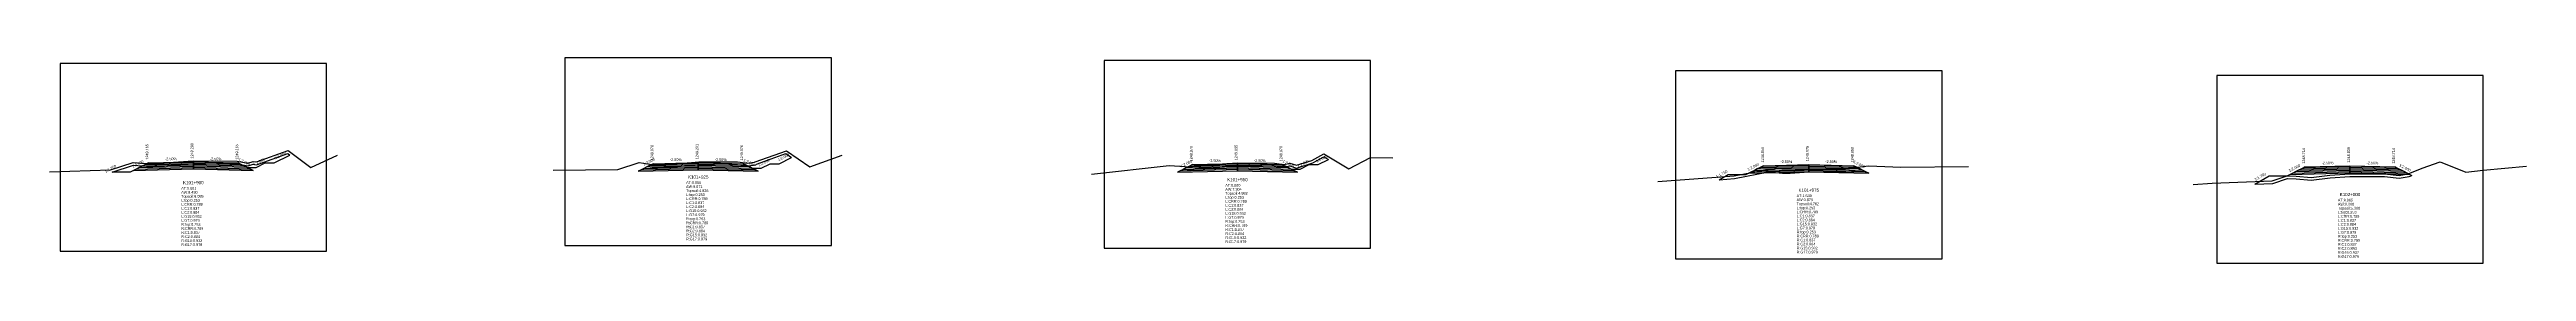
# Model space of a CAD drawing. Extents: x -7 to 78429, y 1189 to 1262.
# Drawn here: x 39239.4 to 39515.4, y 1238 to 1260.9 of the extents above; entities that cross this region are included whole.
import ezdxf
from ezdxf.enums import TextEntityAlignment as Align

# ---------------------------------------------------------------- set-up
doc = ezdxf.new("R2010")
doc.units = 0

msp = doc.modelspace()

# ---------------------------------------------------------------- linework, layer by layer
at = {"layer": 'A4_BORDER', "color": 7}
for points in [[(39240.536, 1239.28), (39270.236, 1239.28), (39270.236, 1260.28), (39240.536, 1260.28), (39240.536, 1239.28)], [(39296.802, 1239.913), (39326.502, 1239.913), (39326.502, 1260.913), (39296.802, 1260.913), (39296.802, 1239.913)], [(39356.887, 1239.614), (39386.587, 1239.614), (39386.587, 1260.614), (39356.887, 1260.614), (39356.887, 1239.614)], [(39420.559, 1238.438), (39450.259, 1238.438), (39450.259, 1259.438), (39420.559, 1259.438), (39420.559, 1238.438)], [(39480.874, 1237.951), (39510.574, 1237.951), (39510.574, 1258.951), (39480.874, 1258.951), (39480.874, 1237.951)]]:
    msp.add_lwpolyline(points, dxfattribs=at)
at = {"layer": 'CLEAR_GROUND', "color": 8}
for points in [[(39246.325, 1248.13), (39248.73, 1248.921), (39251.145, 1248.719), (39253.193, 1248.939), (39255.364, 1249.108), (39260.225, 1249.043), (39261.482, 1248.843), (39262.062, 1249.024), (39262.433, 1248.962), (39265.905, 1250.214), (39266.134, 1250.039)], [(39306.025, 1248.763), (39306.997, 1248.61), (39309.343, 1248.773), (39311.718, 1248.98), (39316.012, 1248.966), (39317.166, 1248.831), (39318.064, 1248.958), (39318.131, 1249.014), (39321.431, 1250.197), (39322.047, 1249.773)], [(39365.725, 1248.464), (39366.511, 1248.407), (39367.568, 1248.614), (39368.755, 1248.534), (39370.573, 1248.781), (39371.781, 1248.857), (39375.847, 1248.833), (39376.952, 1248.696), (39377.564, 1248.833), (39378.327, 1248.585), (39380.157, 1249.166), (39381.375, 1249.839), (39381.874, 1249.538)], [(39425.425, 1247.288), (39427.139, 1247.41), (39430.959, 1248.159), (39432.484, 1248.001), (39433.348, 1248.026), (39435.435, 1248.159), (39438.887, 1248.159), (39441.262, 1248.423)], [(39485.125, 1246.801), (39487.119, 1246.879), (39488.766, 1247.419), (39489.719, 1247.379), (39491.386, 1247.232), (39493.505, 1247.479), (39495.715, 1247.634), (39499.558, 1247.647), (39501.22, 1247.444), (39502.301, 1247.633), (39502.618, 1247.767)]]:
    msp.add_lwpolyline(points, dxfattribs=at)
at = {"layer": 'DESIGN_ROAD_TRIMMED', "color": 1}
for points in [[(39246.325, 1248.13), (39246.386, 1248.165), (39248.386, 1248.165), (39250.386, 1249.165), (39250.386, 1249.165), (39250.28, 1249.112), (39250.28, 1249.112), (39249.965, 1248.954), (39249.965, 1248.954), (39249.649, 1248.797), (39249.649, 1248.797), (39249.333, 1248.639), (39249.333, 1248.639), (39249.017, 1248.481), (39249.017, 1248.481), (39248.701, 1248.323), (39255.386, 1248.49), (39255.386, 1248.64), (39255.386, 1248.64), (39255.386, 1248.79), (39255.386, 1248.79), (39255.386, 1248.94), (39255.386, 1248.94), (39255.386, 1249.09), (39255.386, 1249.09), (39255.386, 1249.24), (39255.386, 1249.24), (39255.386, 1249.29), (39255.386, 1249.29), (39255.386, 1249.29), (39255.386, 1249.29), (39255.386, 1249.29), (39255.386, 1249.24), (39255.386, 1249.24), (39255.386, 1249.09), (39255.386, 1249.09), (39255.386, 1248.94), (39255.386, 1248.94), (39255.386, 1248.79), (39255.386, 1248.79), (39255.386, 1248.64), (39255.386, 1248.64), (39255.386, 1248.49), (39262.07, 1248.323), (39261.754, 1248.481), (39261.754, 1248.481), (39261.438, 1248.639), (39261.438, 1248.639), (39261.123, 1248.797), (39261.123, 1248.797), (39260.807, 1248.954), (39260.807, 1248.954), (39260.491, 1249.112), (39260.491, 1249.112), (39260.386, 1249.165), (39260.386, 1249.165), (39261.386, 1248.665), (39262.386, 1248.665), (39263.386, 1249.165), (39264.386, 1249.165), (39266.134, 1250.039)], [(39306.025, 1248.763), (39306.652, 1249.076), (39306.652, 1249.076), (39306.547, 1249.023), (39306.547, 1249.023), (39306.231, 1248.865), (39306.231, 1248.865), (39305.915, 1248.708), (39305.915, 1248.708), (39305.599, 1248.55), (39305.599, 1248.55), (39305.284, 1248.392), (39305.284, 1248.392), (39304.968, 1248.234), (39311.652, 1248.401), (39311.652, 1248.551), (39311.652, 1248.551), (39311.652, 1248.701), (39311.652, 1248.701), (39311.652, 1248.851), (39311.652, 1248.851), (39311.652, 1249.001), (39311.652, 1249.001), (39311.652, 1249.151), (39311.652, 1249.151), (39311.652, 1249.201), (39311.652, 1249.201), (39311.652, 1249.201), (39311.652, 1249.201), (39311.652, 1249.201), (39311.652, 1249.151), (39311.652, 1249.151), (39311.652, 1249.001), (39311.652, 1249.001), (39311.652, 1248.851), (39311.652, 1248.851), (39311.652, 1248.701), (39311.652, 1248.701), (39311.652, 1248.551), (39311.652, 1248.551), (39311.652, 1248.401), (39318.336, 1248.234), (39318.021, 1248.392), (39318.021, 1248.392), (39317.705, 1248.55), (39317.705, 1248.55), (39317.389, 1248.708), (39317.389, 1248.708), (39317.073, 1248.865), (39317.073, 1248.865), (39316.757, 1249.023), (39316.757, 1249.023), (39316.652, 1249.076), (39316.652, 1249.076), (39317.652, 1248.576), (39318.652, 1248.576), (39319.652, 1249.076), (39320.652, 1249.076), (39322.047, 1249.773)], [(39365.725, 1248.464), (39366.737, 1248.97), (39366.737, 1248.97), (39366.632, 1248.917), (39366.632, 1248.917), (39366.316, 1248.759), (39366.316, 1248.759), (39366, 1248.602), (39366, 1248.602), (39365.684, 1248.444), (39365.684, 1248.444), (39365.369, 1248.286), (39365.369, 1248.286), (39365.053, 1248.128), (39371.737, 1248.295), (39371.737, 1248.445), (39371.737, 1248.445), (39371.737, 1248.595), (39371.737, 1248.595), (39371.737, 1248.745), (39371.737, 1248.745), (39371.737, 1248.895), (39371.737, 1248.895), (39371.737, 1249.045), (39371.737, 1249.045), (39371.737, 1249.095), (39371.737, 1249.095), (39371.737, 1249.095), (39371.737, 1249.095), (39371.737, 1249.095), (39371.737, 1249.045), (39371.737, 1249.045), (39371.737, 1248.895), (39371.737, 1248.895), (39371.737, 1248.745), (39371.737, 1248.745), (39371.737, 1248.595), (39371.737, 1248.595), (39371.737, 1248.445), (39371.737, 1248.445), (39371.737, 1248.295), (39378.421, 1248.128), (39378.105, 1248.286), (39378.105, 1248.286), (39377.79, 1248.444), (39377.79, 1248.444), (39377.474, 1248.602), (39377.474, 1248.602), (39377.158, 1248.759), (39377.158, 1248.759), (39376.842, 1248.917), (39376.842, 1248.917), (39376.737, 1248.97), (39376.737, 1248.97), (39377.737, 1248.47), (39378.737, 1248.47), (39379.737, 1248.97), (39380.737, 1248.97), (39381.874, 1249.538)], [(39425.425, 1247.288), (39426.409, 1247.85), (39428.409, 1247.85), (39430.409, 1248.85), (39430.409, 1248.85), (39430.303, 1248.797), (39430.303, 1248.797), (39429.988, 1248.639), (39429.988, 1248.639), (39429.672, 1248.482), (39429.672, 1248.482), (39429.356, 1248.324), (39429.356, 1248.324), (39429.04, 1248.166), (39429.04, 1248.166), (39428.725, 1248.008), (39435.409, 1248.175), (39435.409, 1248.325), (39435.409, 1248.325), (39435.409, 1248.475), (39435.409, 1248.475), (39435.409, 1248.625), (39435.409, 1248.625), (39435.409, 1248.775), (39435.409, 1248.775), (39435.409, 1248.925), (39435.409, 1248.925), (39435.409, 1248.975), (39435.409, 1248.975), (39435.409, 1248.975), (39435.409, 1248.975), (39435.409, 1248.975), (39435.409, 1248.925), (39435.409, 1248.925), (39435.409, 1248.775), (39435.409, 1248.775), (39435.409, 1248.625), (39435.409, 1248.625), (39435.409, 1248.475), (39435.409, 1248.475), (39435.409, 1248.325), (39435.409, 1248.325), (39435.409, 1248.175), (39442.093, 1248.008), (39441.777, 1248.166), (39441.777, 1248.166), (39441.461, 1248.324), (39441.461, 1248.324), (39441.146, 1248.482), (39441.146, 1248.482), (39440.83, 1248.639), (39440.83, 1248.639), (39440.514, 1248.797), (39440.514, 1248.797), (39440.409, 1248.85), (39440.409, 1248.85), (39441.262, 1248.423)], [(39485.125, 1246.801), (39486.724, 1247.714), (39488.724, 1247.714), (39490.724, 1248.714), (39490.724, 1248.714), (39490.618, 1248.661), (39490.618, 1248.661), (39490.303, 1248.503), (39490.303, 1248.503), (39489.987, 1248.346), (39489.987, 1248.346), (39489.671, 1248.188), (39489.671, 1248.188), (39489.355, 1248.03), (39489.355, 1248.03), (39489.039, 1247.872), (39495.724, 1248.039), (39495.724, 1248.189), (39495.724, 1248.189), (39495.724, 1248.339), (39495.724, 1248.339), (39495.724, 1248.489), (39495.724, 1248.489), (39495.724, 1248.639), (39495.724, 1248.639), (39495.724, 1248.789), (39495.724, 1248.789), (39495.724, 1248.839), (39495.724, 1248.839), (39495.724, 1248.839), (39495.724, 1248.839), (39495.724, 1248.839), (39495.724, 1248.789), (39495.724, 1248.789), (39495.724, 1248.639), (39495.724, 1248.639), (39495.724, 1248.489), (39495.724, 1248.489), (39495.724, 1248.339), (39495.724, 1248.339), (39495.724, 1248.189), (39495.724, 1248.189), (39495.724, 1248.039), (39502.408, 1247.872), (39502.092, 1248.03), (39502.092, 1248.03), (39501.776, 1248.188), (39501.776, 1248.188), (39501.46, 1248.346), (39501.46, 1248.346), (39501.145, 1248.503), (39501.145, 1248.503), (39500.829, 1248.661), (39500.829, 1248.661), (39500.724, 1248.714), (39500.724, 1248.714), (39502.618, 1247.767)]]:
    msp.add_lwpolyline(points, dxfattribs=at)
at = {"layer": 'FINISHED_ROAD', "color": 2}
for points in [[(39246.386, 1248.165), (39248.386, 1248.165), (39250.386, 1249.165), (39250.386, 1249.165), (39255.386, 1249.29), (39260.386, 1249.165), (39260.386, 1249.165), (39261.386, 1248.665), (39262.386, 1248.665), (39263.386, 1249.165), (39264.386, 1249.165)], [(39306.652, 1249.076), (39306.652, 1249.076), (39311.652, 1249.201), (39316.652, 1249.076), (39316.652, 1249.076), (39317.652, 1248.576), (39318.652, 1248.576), (39319.652, 1249.076), (39320.652, 1249.076)], [(39366.737, 1248.97), (39366.737, 1248.97), (39371.737, 1249.095), (39376.737, 1248.97), (39376.737, 1248.97), (39377.737, 1248.47), (39378.737, 1248.47), (39379.737, 1248.97), (39380.737, 1248.97)], [(39426.409, 1247.85), (39428.409, 1247.85), (39430.409, 1248.85), (39430.409, 1248.85), (39435.409, 1248.975), (39440.409, 1248.85), (39440.409, 1248.85)], [(39486.724, 1247.714), (39488.724, 1247.714), (39490.724, 1248.714), (39490.724, 1248.714), (39495.724, 1248.839), (39500.724, 1248.714), (39500.724, 1248.714)]]:
    msp.add_lwpolyline(points, dxfattribs=at)
at = {"layer": 'LAYER_0', "color": 4}
for points in [[(39250.386, 1249.165), (39250.28, 1249.112), (39255.386, 1249.24), (39255.386, 1249.29)], [(39306.652, 1249.076), (39306.547, 1249.023), (39311.652, 1249.151), (39311.652, 1249.201)], [(39366.737, 1248.97), (39366.632, 1248.917), (39371.737, 1249.045), (39371.737, 1249.095)], [(39430.409, 1248.85), (39430.303, 1248.797), (39435.409, 1248.925), (39435.409, 1248.975)], [(39490.724, 1248.714), (39490.618, 1248.661), (39495.724, 1248.789), (39495.724, 1248.839)]]:
    msp.add_lwpolyline(points, dxfattribs=at)
at = {"layer": 'LAYER_1', "color": 4}
for points in [[(39250.28, 1249.112), (39249.965, 1248.954), (39255.386, 1249.09), (39255.386, 1249.24)], [(39306.547, 1249.023), (39306.231, 1248.865), (39311.652, 1249.001), (39311.652, 1249.151)], [(39366.632, 1248.917), (39366.316, 1248.759), (39371.737, 1248.895), (39371.737, 1249.045)], [(39430.303, 1248.797), (39429.988, 1248.639), (39435.409, 1248.775), (39435.409, 1248.925)], [(39490.618, 1248.661), (39490.303, 1248.503), (39495.724, 1248.639), (39495.724, 1248.789)]]:
    msp.add_lwpolyline(points, dxfattribs=at)
at = {"layer": 'LAYER_10', "color": 6}
for points in [[(39261.438, 1248.639), (39261.754, 1248.481), (39255.386, 1248.64), (39255.386, 1248.79)], [(39317.705, 1248.55), (39318.021, 1248.392), (39311.652, 1248.551), (39311.652, 1248.701)], [(39377.79, 1248.444), (39378.105, 1248.286), (39371.737, 1248.445), (39371.737, 1248.595)], [(39441.461, 1248.324), (39441.777, 1248.166), (39435.409, 1248.325), (39435.409, 1248.475)], [(39501.776, 1248.188), (39502.092, 1248.03), (39495.724, 1248.189), (39495.724, 1248.339)]]:
    msp.add_lwpolyline(points, dxfattribs=at)
at = {"layer": 'LAYER_11', "color": 6}
for points in [[(39261.754, 1248.481), (39262.07, 1248.323), (39255.386, 1248.49), (39255.386, 1248.64)], [(39318.021, 1248.392), (39318.336, 1248.234), (39311.652, 1248.401), (39311.652, 1248.551)], [(39378.105, 1248.286), (39378.421, 1248.128), (39371.737, 1248.295), (39371.737, 1248.445)], [(39441.777, 1248.166), (39442.093, 1248.008), (39435.409, 1248.175), (39435.409, 1248.325)], [(39502.092, 1248.03), (39502.408, 1247.872), (39495.724, 1248.039), (39495.724, 1248.189)]]:
    msp.add_lwpolyline(points, dxfattribs=at)
at = {"layer": 'LAYER_2', "color": 4}
for points in [[(39249.965, 1248.954), (39249.649, 1248.797), (39255.386, 1248.94), (39255.386, 1249.09)], [(39306.231, 1248.865), (39305.915, 1248.708), (39311.652, 1248.851), (39311.652, 1249.001)], [(39366.316, 1248.759), (39366, 1248.602), (39371.737, 1248.745), (39371.737, 1248.895)], [(39429.988, 1248.639), (39429.672, 1248.482), (39435.409, 1248.625), (39435.409, 1248.775)], [(39490.303, 1248.503), (39489.987, 1248.346), (39495.724, 1248.489), (39495.724, 1248.639)]]:
    msp.add_lwpolyline(points, dxfattribs=at)
at = {"layer": 'LAYER_3', "color": 4}
for points in [[(39249.649, 1248.797), (39249.333, 1248.639), (39255.386, 1248.79), (39255.386, 1248.94)], [(39305.915, 1248.708), (39305.599, 1248.55), (39311.652, 1248.701), (39311.652, 1248.851)], [(39366, 1248.602), (39365.684, 1248.444), (39371.737, 1248.595), (39371.737, 1248.745)], [(39429.672, 1248.482), (39429.356, 1248.324), (39435.409, 1248.475), (39435.409, 1248.625)], [(39489.987, 1248.346), (39489.671, 1248.188), (39495.724, 1248.339), (39495.724, 1248.489)]]:
    msp.add_lwpolyline(points, dxfattribs=at)
at = {"layer": 'LAYER_4', "color": 4}
for points in [[(39249.333, 1248.639), (39249.017, 1248.481), (39255.386, 1248.64), (39255.386, 1248.79)], [(39305.599, 1248.55), (39305.284, 1248.392), (39311.652, 1248.551), (39311.652, 1248.701)], [(39365.684, 1248.444), (39365.369, 1248.286), (39371.737, 1248.445), (39371.737, 1248.595)], [(39429.356, 1248.324), (39429.04, 1248.166), (39435.409, 1248.325), (39435.409, 1248.475)], [(39489.671, 1248.188), (39489.355, 1248.03), (39495.724, 1248.189), (39495.724, 1248.339)]]:
    msp.add_lwpolyline(points, dxfattribs=at)
at = {"layer": 'LAYER_5', "color": 4}
for points in [[(39249.017, 1248.481), (39248.701, 1248.323), (39255.386, 1248.49), (39255.386, 1248.64)], [(39305.284, 1248.392), (39304.968, 1248.234), (39311.652, 1248.401), (39311.652, 1248.551)], [(39365.369, 1248.286), (39365.053, 1248.128), (39371.737, 1248.295), (39371.737, 1248.445)], [(39429.04, 1248.166), (39428.725, 1248.008), (39435.409, 1248.175), (39435.409, 1248.325)], [(39489.355, 1248.03), (39489.039, 1247.872), (39495.724, 1248.039), (39495.724, 1248.189)]]:
    msp.add_lwpolyline(points, dxfattribs=at)
at = {"layer": 'LAYER_6', "color": 6}
for points in [[(39260.386, 1249.165), (39260.491, 1249.112), (39255.386, 1249.24), (39255.386, 1249.29)], [(39316.652, 1249.076), (39316.757, 1249.023), (39311.652, 1249.151), (39311.652, 1249.201)], [(39376.737, 1248.97), (39376.842, 1248.917), (39371.737, 1249.045), (39371.737, 1249.095)], [(39440.409, 1248.85), (39440.514, 1248.797), (39435.409, 1248.925), (39435.409, 1248.975)], [(39500.724, 1248.714), (39500.829, 1248.661), (39495.724, 1248.789), (39495.724, 1248.839)]]:
    msp.add_lwpolyline(points, dxfattribs=at)
at = {"layer": 'LAYER_7', "color": 6}
for points in [[(39260.491, 1249.112), (39260.807, 1248.954), (39255.386, 1249.09), (39255.386, 1249.24)], [(39316.757, 1249.023), (39317.073, 1248.865), (39311.652, 1249.001), (39311.652, 1249.151)], [(39376.842, 1248.917), (39377.158, 1248.759), (39371.737, 1248.895), (39371.737, 1249.045)], [(39440.514, 1248.797), (39440.83, 1248.639), (39435.409, 1248.775), (39435.409, 1248.925)], [(39500.829, 1248.661), (39501.145, 1248.503), (39495.724, 1248.639), (39495.724, 1248.789)]]:
    msp.add_lwpolyline(points, dxfattribs=at)
at = {"layer": 'LAYER_8', "color": 6}
for points in [[(39260.807, 1248.954), (39261.123, 1248.797), (39255.386, 1248.94), (39255.386, 1249.09)], [(39317.073, 1248.865), (39317.389, 1248.708), (39311.652, 1248.851), (39311.652, 1249.001)], [(39377.158, 1248.759), (39377.474, 1248.602), (39371.737, 1248.745), (39371.737, 1248.895)], [(39440.83, 1248.639), (39441.146, 1248.482), (39435.409, 1248.625), (39435.409, 1248.775)], [(39501.145, 1248.503), (39501.46, 1248.346), (39495.724, 1248.489), (39495.724, 1248.639)]]:
    msp.add_lwpolyline(points, dxfattribs=at)
at = {"layer": 'LAYER_9', "color": 6}
for points in [[(39261.123, 1248.797), (39261.438, 1248.639), (39255.386, 1248.79), (39255.386, 1248.94)], [(39317.389, 1248.708), (39317.705, 1248.55), (39311.652, 1248.701), (39311.652, 1248.851)], [(39377.474, 1248.602), (39377.79, 1248.444), (39371.737, 1248.595), (39371.737, 1248.745)], [(39441.146, 1248.482), (39441.461, 1248.324), (39435.409, 1248.475), (39435.409, 1248.625)], [(39501.46, 1248.346), (39501.776, 1248.188), (39495.724, 1248.339), (39495.724, 1248.489)]]:
    msp.add_lwpolyline(points, dxfattribs=at)
at = {"layer": 'NATURAL_GROUND', "color": 3}
for points in [[(39239.36, 1248.176), (39246.172, 1248.396), (39248.695, 1249.225), (39251.142, 1249.021), (39253.166, 1249.237), (39255.355, 1249.409), (39260.251, 1249.343), (39261.46, 1249.15), (39262.041, 1249.332), (39262.406, 1249.271), (39265.957, 1250.551), (39268.471, 1248.641), (39271.449, 1250.036)], [(39295.492, 1248.354), (39302.688, 1248.431), (39305.062, 1249.217), (39307.01, 1248.912), (39309.319, 1249.072), (39311.705, 1249.28), (39316.03, 1249.266), (39317.162, 1249.134), (39317.937, 1249.243), (39317.979, 1249.278), (39321.474, 1250.531), (39324.094, 1248.73), (39327.695, 1250.046)], [(39355.465, 1247.898), (39364.125, 1248.881), (39366.493, 1248.709), (39367.549, 1248.916), (39368.745, 1248.835), (39370.543, 1249.08), (39371.772, 1249.158), (39375.866, 1249.133), (39376.937, 1249), (39377.579, 1249.143), (39378.328, 1248.9), (39380.038, 1249.443), (39381.382, 1250.185), (39384.151, 1248.514), (39386.586, 1249.753), (39389.044, 1249.738)], [(39418.601, 1247.103), (39427.1, 1247.708), (39430.946, 1248.462), (39432.495, 1248.301), (39433.334, 1248.325), (39435.426, 1248.459), (39438.871, 1248.459), (39442.118, 1248.821), (39445.663, 1248.672), (39453.218, 1248.757)], [(39478.23, 1246.764), (39480.355, 1246.915), (39487.066, 1247.177), (39488.725, 1247.722), (39489.739, 1247.678), (39491.382, 1247.534), (39493.478, 1247.778), (39495.704, 1247.934), (39499.576, 1247.947), (39501.213, 1247.747), (39502.216, 1247.923), (39503.767, 1248.577), (39505.783, 1249.277), (39508.615, 1248.132), (39510.553, 1248.342), (39515.39, 1248.799)]]:
    msp.add_lwpolyline(points, dxfattribs=at)
at = {"layer": 'STRUCTURE_LEFT', "color": 4}
for points in [[(39250.386, 1249.165), (39250.28, 1249.112), (39250.28, 1249.112), (39249.965, 1248.954), (39249.965, 1248.954), (39249.649, 1248.797), (39249.649, 1248.797), (39249.333, 1248.639), (39249.333, 1248.639), (39249.017, 1248.481), (39249.017, 1248.481), (39248.701, 1248.323), (39255.386, 1248.49), (39255.386, 1248.64), (39255.386, 1248.64), (39255.386, 1248.79), (39255.386, 1248.79), (39255.386, 1248.94), (39255.386, 1248.94), (39255.386, 1249.09), (39255.386, 1249.09), (39255.386, 1249.24), (39255.386, 1249.24), (39255.386, 1249.29), (39255.386, 1249.29)], [(39306.652, 1249.076), (39306.547, 1249.023), (39306.547, 1249.023), (39306.231, 1248.865), (39306.231, 1248.865), (39305.915, 1248.708), (39305.915, 1248.708), (39305.599, 1248.55), (39305.599, 1248.55), (39305.284, 1248.392), (39305.284, 1248.392), (39304.968, 1248.234), (39311.652, 1248.401), (39311.652, 1248.551), (39311.652, 1248.551), (39311.652, 1248.701), (39311.652, 1248.701), (39311.652, 1248.851), (39311.652, 1248.851), (39311.652, 1249.001), (39311.652, 1249.001), (39311.652, 1249.151), (39311.652, 1249.151), (39311.652, 1249.201), (39311.652, 1249.201)], [(39366.737, 1248.97), (39366.632, 1248.917), (39366.632, 1248.917), (39366.316, 1248.759), (39366.316, 1248.759), (39366, 1248.602), (39366, 1248.602), (39365.684, 1248.444), (39365.684, 1248.444), (39365.369, 1248.286), (39365.369, 1248.286), (39365.053, 1248.128), (39371.737, 1248.295), (39371.737, 1248.445), (39371.737, 1248.445), (39371.737, 1248.595), (39371.737, 1248.595), (39371.737, 1248.745), (39371.737, 1248.745), (39371.737, 1248.895), (39371.737, 1248.895), (39371.737, 1249.045), (39371.737, 1249.045), (39371.737, 1249.095), (39371.737, 1249.095)], [(39430.409, 1248.85), (39430.303, 1248.797), (39430.303, 1248.797), (39429.988, 1248.639), (39429.988, 1248.639), (39429.672, 1248.482), (39429.672, 1248.482), (39429.356, 1248.324), (39429.356, 1248.324), (39429.04, 1248.166), (39429.04, 1248.166), (39428.725, 1248.008), (39435.409, 1248.175), (39435.409, 1248.325), (39435.409, 1248.325), (39435.409, 1248.475), (39435.409, 1248.475), (39435.409, 1248.625), (39435.409, 1248.625), (39435.409, 1248.775), (39435.409, 1248.775), (39435.409, 1248.925), (39435.409, 1248.925), (39435.409, 1248.975), (39435.409, 1248.975)], [(39490.724, 1248.714), (39490.618, 1248.661), (39490.618, 1248.661), (39490.303, 1248.503), (39490.303, 1248.503), (39489.987, 1248.346), (39489.987, 1248.346), (39489.671, 1248.188), (39489.671, 1248.188), (39489.355, 1248.03), (39489.355, 1248.03), (39489.039, 1247.872), (39495.724, 1248.039), (39495.724, 1248.189), (39495.724, 1248.189), (39495.724, 1248.339), (39495.724, 1248.339), (39495.724, 1248.489), (39495.724, 1248.489), (39495.724, 1248.639), (39495.724, 1248.639), (39495.724, 1248.789), (39495.724, 1248.789), (39495.724, 1248.839), (39495.724, 1248.839)]]:
    msp.add_lwpolyline(points, dxfattribs=at)
at = {"layer": 'STRUCTURE_RIGHT', "color": 6}
for points in [[(39255.386, 1249.29), (39255.386, 1249.29), (39255.386, 1249.24), (39255.386, 1249.24), (39255.386, 1249.09), (39255.386, 1249.09), (39255.386, 1248.94), (39255.386, 1248.94), (39255.386, 1248.79), (39255.386, 1248.79), (39255.386, 1248.64), (39255.386, 1248.64), (39255.386, 1248.49), (39262.07, 1248.323), (39261.754, 1248.481), (39261.754, 1248.481), (39261.438, 1248.639), (39261.438, 1248.639), (39261.123, 1248.797), (39261.123, 1248.797), (39260.807, 1248.954), (39260.807, 1248.954), (39260.491, 1249.112), (39260.491, 1249.112), (39260.386, 1249.165)], [(39311.652, 1249.201), (39311.652, 1249.201), (39311.652, 1249.151), (39311.652, 1249.151), (39311.652, 1249.001), (39311.652, 1249.001), (39311.652, 1248.851), (39311.652, 1248.851), (39311.652, 1248.701), (39311.652, 1248.701), (39311.652, 1248.551), (39311.652, 1248.551), (39311.652, 1248.401), (39318.336, 1248.234), (39318.021, 1248.392), (39318.021, 1248.392), (39317.705, 1248.55), (39317.705, 1248.55), (39317.389, 1248.708), (39317.389, 1248.708), (39317.073, 1248.865), (39317.073, 1248.865), (39316.757, 1249.023), (39316.757, 1249.023), (39316.652, 1249.076)], [(39371.737, 1249.095), (39371.737, 1249.095), (39371.737, 1249.045), (39371.737, 1249.045), (39371.737, 1248.895), (39371.737, 1248.895), (39371.737, 1248.745), (39371.737, 1248.745), (39371.737, 1248.595), (39371.737, 1248.595), (39371.737, 1248.445), (39371.737, 1248.445), (39371.737, 1248.295), (39378.421, 1248.128), (39378.105, 1248.286), (39378.105, 1248.286), (39377.79, 1248.444), (39377.79, 1248.444), (39377.474, 1248.602), (39377.474, 1248.602), (39377.158, 1248.759), (39377.158, 1248.759), (39376.842, 1248.917), (39376.842, 1248.917), (39376.737, 1248.97)], [(39435.409, 1248.975), (39435.409, 1248.975), (39435.409, 1248.925), (39435.409, 1248.925), (39435.409, 1248.775), (39435.409, 1248.775), (39435.409, 1248.625), (39435.409, 1248.625), (39435.409, 1248.475), (39435.409, 1248.475), (39435.409, 1248.325), (39435.409, 1248.325), (39435.409, 1248.175), (39442.093, 1248.008), (39441.777, 1248.166), (39441.777, 1248.166), (39441.461, 1248.324), (39441.461, 1248.324), (39441.146, 1248.482), (39441.146, 1248.482), (39440.83, 1248.639), (39440.83, 1248.639), (39440.514, 1248.797), (39440.514, 1248.797), (39440.409, 1248.85)], [(39495.724, 1248.839), (39495.724, 1248.839), (39495.724, 1248.789), (39495.724, 1248.789), (39495.724, 1248.639), (39495.724, 1248.639), (39495.724, 1248.489), (39495.724, 1248.489), (39495.724, 1248.339), (39495.724, 1248.339), (39495.724, 1248.189), (39495.724, 1248.189), (39495.724, 1248.039), (39502.408, 1247.872), (39502.092, 1248.03), (39502.092, 1248.03), (39501.776, 1248.188), (39501.776, 1248.188), (39501.46, 1248.346), (39501.46, 1248.346), (39501.145, 1248.503), (39501.145, 1248.503), (39500.829, 1248.661), (39500.829, 1248.661), (39500.724, 1248.714)]]:
    msp.add_lwpolyline(points, dxfattribs=at)

# ---------------------------------------------------------------- texts
at = {"layer": 'INFO_TEXT'}
for s, p in [('AT:0.001', (39254.036, 1246.18)), ('AW:9.430', (39254.036, 1245.73)), ('Topsoil:6.085', (39254.036, 1245.28)), ('L:top:0.253', (39254.036, 1244.83)), ('AT:0.000', (39310.302, 1246.813)), ('AW:9.071', (39310.302, 1246.363)), ('Topsoil:4.926', (39310.302, 1245.913)), ('L:top:0.253', (39310.302, 1245.463)), ('L:CRR:0.789', (39310.302, 1245.013)), ('AT:0.000', (39370.387, 1246.514)), ('AW:7.304', (39370.387, 1246.064)), ('Topsoil:4.982', (39370.387, 1245.614)), ('L:top:0.253', (39370.387, 1245.164)), ('L:CRR:0.789', (39370.387, 1244.714)), ('AT:1.549', (39434.059, 1245.338)), ('AW:0.879', (39434.059, 1244.888)), ('AT:8.065', (39494.374, 1244.851)), ('L:CRR:0.789', (39254.036, 1244.38)), ('L:C1:0.837', (39254.036, 1243.93)), ('L:C2:0.884', (39254.036, 1243.48)), ('L:G15:0.932', (39254.036, 1243.03)), ('L:G7:0.979', (39254.036, 1242.58)), ('R:top:0.253', (39254.036, 1242.13)), ('L:C1:0.837', (39310.302, 1244.563)), ('L:C2:0.884', (39310.302, 1244.113)), ('L:G15:0.932', (39310.302, 1243.663)), ('L:G7:0.979', (39310.302, 1243.213)), ('R:top:0.253', (39310.302, 1242.763)), ('R:CRR:0.789', (39310.302, 1242.313)), ('R:C1:0.837', (39310.302, 1241.863)), ('L:C1:0.837', (39370.387, 1244.264)), ('L:C2:0.884', (39370.387, 1243.814)), ('L:G15:0.932', (39370.387, 1243.364)), ('L:G7:0.979', (39370.387, 1242.914)), ('R:top:0.253', (39370.387, 1242.464)), ('R:CRR:0.789', (39370.387, 1242.014)), ('Topsoil:4.782', (39434.059, 1244.438)), ('L:top:0.253', (39434.059, 1243.988)), ('L:CRR:0.789', (39434.059, 1243.538)), ('L:C1:0.837', (39434.059, 1243.088)), ('L:C2:0.884', (39434.059, 1242.638)), ('L:G15:0.932', (39434.059, 1242.188)), ('AW:0.000', (39494.374, 1244.401)), ('Topsoil:5.300', (39494.374, 1243.951)), ('L:top:0.253', (39494.374, 1243.501)), ('L:CRR:0.789', (39494.374, 1243.051)), ('L:C1:0.837', (39494.374, 1242.601)), ('L:C2:0.884', (39494.374, 1242.151)), ('R:CRR:0.789', (39254.036, 1241.68)), ('R:C1:0.837', (39254.036, 1241.23)), ('R:C2:0.884', (39254.036, 1240.78)), ('R:G15:0.932', (39254.036, 1240.33)), ('R:G17:0.979', (39254.036, 1239.88)), ('R:C2:0.884', (39310.302, 1241.413)), ('R:G15:0.932', (39310.302, 1240.963)), ('R:G17:0.979', (39310.302, 1240.513)), ('R:C1:0.837', (39370.387, 1241.564)), ('R:C2:0.884', (39370.387, 1241.114)), ('R:G15:0.932', (39370.387, 1240.664)), ('R:G17:0.979', (39370.387, 1240.214)), ('L:G7:0.979', (39434.059, 1241.738)), ('R:top:0.253', (39434.059, 1241.288)), ('R:CRR:0.789', (39434.059, 1240.838)), ('R:C1:0.837', (39434.059, 1240.388)), ('R:C2:0.884', (39434.059, 1239.938)), ('R:G15:0.932', (39434.059, 1239.488)), ('L:G15:0.932', (39494.374, 1241.701)), ('L:G7:0.979', (39494.374, 1241.251)), ('R:top:0.253', (39494.374, 1240.801)), ('R:CRR:0.789', (39494.374, 1240.351)), ('R:C1:0.837', (39494.374, 1239.901)), ('R:C2:0.884', (39494.374, 1239.451)), ('R:G17:0.979', (39434.059, 1239.038)), ('R:G15:0.932', (39494.374, 1239.001)), ('R:G17:0.979', (39494.374, 1238.551))]:
    msp.add_text(s, height=0.3, dxfattribs=at).set_placement(p)
at = {"layer": 'LEFT_TEXT_H'}
for s, p in [('1249.165', (39250.386, 1249.525)), ('1249.076', (39306.652, 1249.436)), ('1248.970', (39366.737, 1249.33)), ('1248.850', (39430.409, 1249.21)), ('1248.714', (39490.724, 1249.074))]:
    msp.add_text(s, height=0.3, rotation=90, dxfattribs=at).set_placement(p)
at = {"layer": 'POINT_TEXT_H'}
for s, p in [('1249.290', (39255.386, 1249.65)), ('1249.201', (39311.652, 1249.561)), ('1249.095', (39371.737, 1249.455)), ('1248.975', (39435.409, 1249.335)), ('1248.839', (39495.724, 1249.199))]:
    msp.add_text(s, height=0.3, rotation=90, dxfattribs=at).set_placement(p)
at = {"layer": 'RIGHT_TEXT_H'}
for s, p in [('1249.165', (39260.386, 1249.525)), ('1249.076', (39316.652, 1249.436)), ('1248.970', (39376.737, 1249.33)), ('1248.850', (39440.409, 1249.21)), ('1248.714', (39500.724, 1249.074))]:
    msp.add_text(s, height=0.3, rotation=90, dxfattribs=at).set_placement(p)
at = {"layer": 'SLOPE_left'}
for s, rotation, p in [('1:1.750', 29.745, (39246.266, 1248.304)), ('1:2.000', 26.565, (39249.305, 1248.826)), ('1:2.000', 26.565, (39306.258, 1249.08)), ('1:2.000', 26.565, (39366.151, 1248.878)), ('1:1.750', 29.745, (39425.828, 1247.725)), ('1:2.000', 26.565, (39429.328, 1248.511)), ('1:1.750', 29.745, (39485.835, 1247.414)), ('1:2.000', 26.565, (39489.643, 1248.375))]:
    msp.add_text(s, height=0.3, rotation=rotation, dxfattribs=at).set_placement(p, align=Align.BOTTOM_CENTER)
at = {"layer": 'SLOPE_right'}
for rotation, p in [(-26.565, (39260.966, 1249.076)), (26.565, (39262.805, 1249.076)), (26.565, (39265.18, 1249.763)), (-26.565, (39317.233, 1248.987)), (26.565, (39319.072, 1248.987)), (26.565, (39321.269, 1249.586)), (-26.565, (39377.318, 1248.881)), (26.565, (39379.157, 1248.881)), (26.565, (39381.225, 1249.415)), (-26.565, (39440.916, 1248.798)), (-26.565, (39501.751, 1248.401))]:
    msp.add_text('1:2.000', height=0.3, rotation=rotation, dxfattribs=at).set_placement(p, align=Align.BOTTOM_CENTER)
at = {"layer": 'SLOPE_TEXT'}
for p in [(39252.886, 1249.467), (39257.886, 1249.467), (39309.152, 1249.379), (39314.152, 1249.379), (39369.237, 1249.273), (39374.237, 1249.273), (39432.909, 1249.152), (39437.909, 1249.152), (39493.224, 1249.016), (39498.224, 1249.016)]:
    msp.add_text('-2.50%', height=0.3, dxfattribs=at).set_placement(p, align=Align.CENTER)
at = {"layer": 'STATION_TITLE'}
for s, p in [('K101+925', (39311.652, 1247.413)), ('K101+900', (39255.386, 1246.78)), ('K101+950', (39371.737, 1247.114)), ('K101+975', (39435.409, 1245.938)), ('K102+000', (39495.724, 1245.451))]:
    msp.add_text(s, height=0.36, dxfattribs=at).set_placement(p, align=Align.CENTER)

doc.saveas('drawing.dxf')
